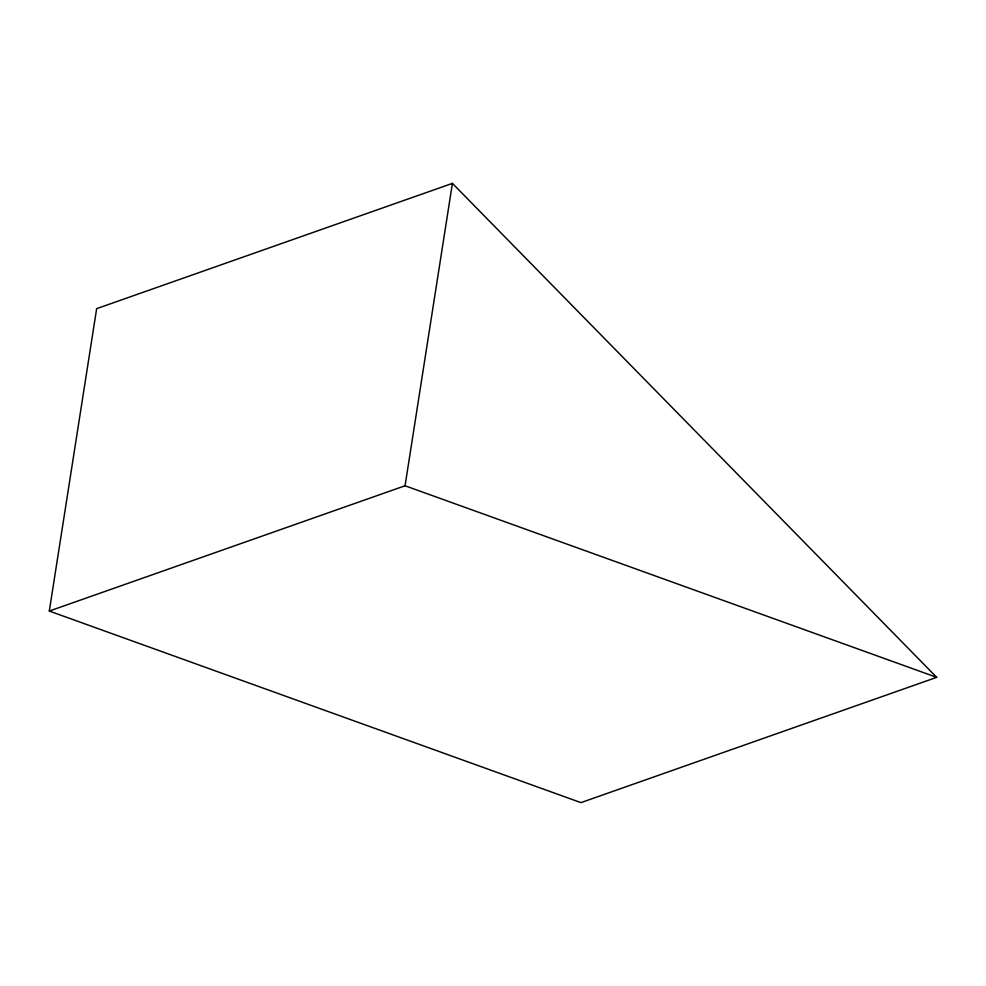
<?xml version="1.0" encoding="UTF-8"?>
<svg xmlns="http://www.w3.org/2000/svg" width="986" height="986" viewBox="0 0 986 986"><rect width="100%" height="100%" fill="white"/><g stroke="black" fill="none" stroke-linecap="round" stroke-linejoin="round"><path stroke-width="1.48" d="M49.3 611.049L96.653 308.655L452.414 183.371L936.7 677.345L580.939 802.629L49.3 611.049L405.061 485.765L936.7 677.345M405.061 485.765L452.414 183.371"/></g></svg>
